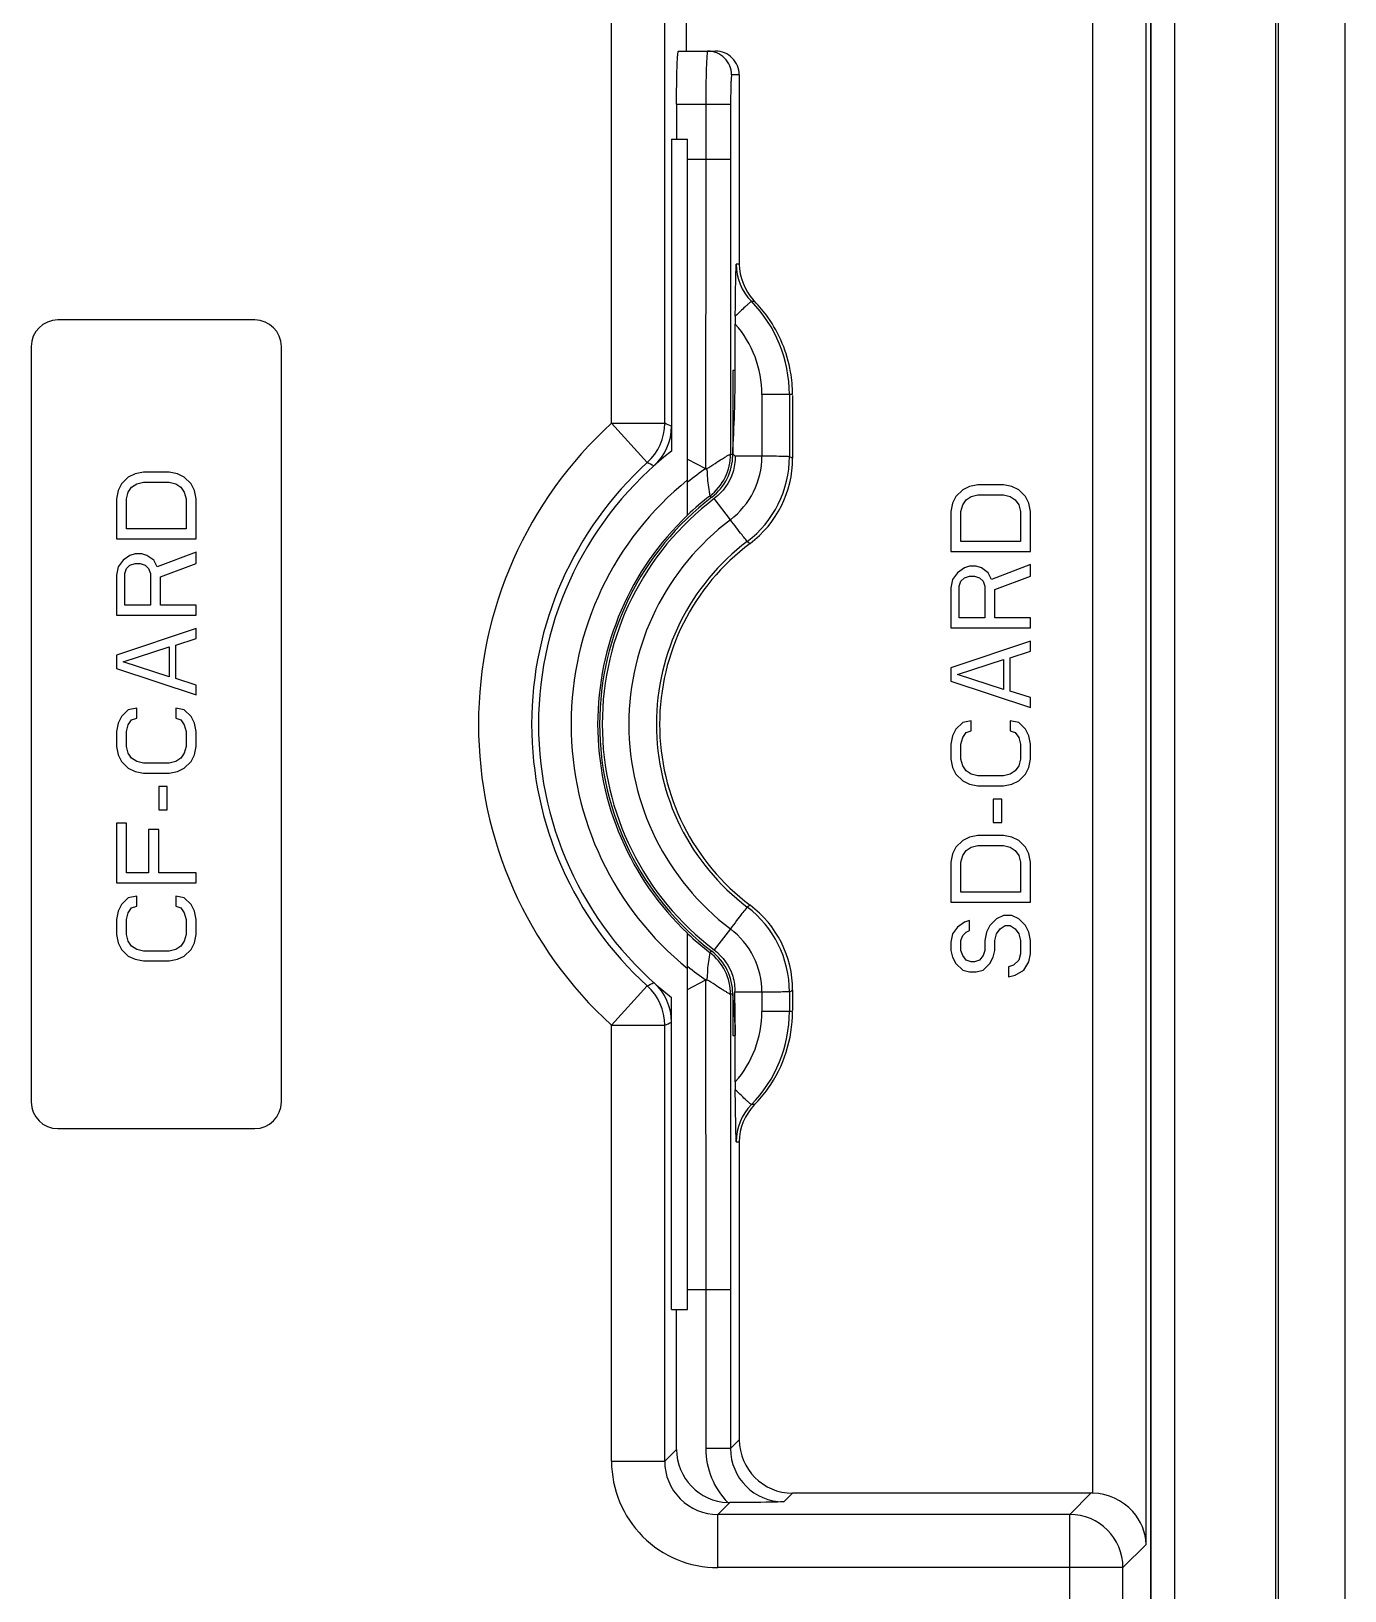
# Model space of a CAD drawing. Header units: millimetres. Extents: x -2 to 1186, y 0 to 841.
# Drawn here: x 915.2 to 964.5, y 364.5 to 423.2 of the extents above; entities that cross this region are included whole.
import ezdxf

# ---------------------------------------------------------------- set-up
doc = ezdxf.new("R2010")
doc.units = ezdxf.units.MM
doc.header["$LTSCALE"] = 65.395
doc.layers.add('11_COMPONENTS', color=7, linetype='CONTINUOUS')

msp = doc.modelspace()

# ---------------------------------------------------------------- linework, layer by layer
at = {"layer": '11_COMPONENTS', "color": 7, "linetype": 'Continuous'}
for p, q in [((961.9144, 496.0519), (961.9144, 326.2626)), ((962.0192, 496.1567), (962.0192, 326.1579)), ((964.5207, 496.1597), (964.5207, 326.1548)), ((958.1254, 489.7645), (958.1254, 332.5501)), ((957.2151, 488.8541), (957.2151, 333.4605)), ((957.2325, 488.8716), (957.2325, 333.443)), ((957.0579, 366.2759), (957.0579, 477.1387)), ((955.0591, 368.2061), (955.0591, 475.2084)), ((939.7707, 438.1573), (939.7707, 422.4169)), ((936.9663, 408.4229), (936.9663, 423.9189)), ((938.9651, 408.4229), (938.9651, 423.9087)), ((939.4808, 422.4169), (940.87, 422.4169)), ((941.7694, 421.5169), (941.4796, 421.5169)), ((941.7694, 421.5169), (941.7691, 414.4073)), ((939.411, 420.4169), (941.4412, 420.4169)), ((939.411, 420.4169), (939.411, 419.1073)), ((940.5103, 420.4169), (940.5103, 418.3573)), ((941.4412, 420.4169), (941.4408, 407.2703)), ((939.2224, 419.1073), (939.8221, 419.1073)), ((939.2224, 419.1073), (939.2224, 407.3777)), ((939.8221, 404.9594), (939.8221, 419.1073)), ((939.8221, 418.3573), (941.4412, 418.3573)), ((940.5103, 418.3573), (940.5015, 406.6906)), ((941.7691, 414.4073), (941.6521, 414.4073)), ((942.2232, 413.0076), (942.34, 413.0076)), ((923.5606, 412.3073), (916.1606, 412.3073)), ((941.6172, 410.4073), (941.6172, 412.1539)), ((915.1606, 411.3073), (915.1606, 382.9073)), ((924.5606, 382.9073), (924.5606, 411.3073)), ((941.6172, 410.4073), (941.5205, 410.4073)), ((941.5205, 410.4073), (941.5205, 407.231)), ((943.7672, 409.5083), (942.6166, 409.5083)), ((942.6166, 409.5083), (942.6166, 407.1831)), ((943.6509, 409.5083), (943.6509, 407.1658)), ((943.7731, 409.5083), (943.7701, 409.5087)), ((943.7722, 409.4689), (943.7731, 407.1048)), ((936.9663, 408.4229), (938.9651, 408.4229)), ((936.9663, 408.4229), (938.3121, 406.9451)), ((939.8221, 407.0728), (940.5015, 406.7212)), ((941.4408, 407.2703), (941.5205, 407.231)), ((941.5323, 407.2598), (941.6172, 407.1831)), ((942.6166, 407.1831), (941.6172, 407.1831)), ((918.8074, 406.3948), (918.5521, 406.1448)), ((919.0627, 406.5198), (918.8074, 406.3948)), ((919.3819, 406.5823), (919.0627, 406.5198)), ((920.3393, 406.5823), (919.3819, 406.5823)), ((920.6585, 406.5198), (920.3393, 406.5823)), ((920.9138, 406.3948), (920.6585, 406.5198)), ((921.1691, 406.1448), (920.9138, 406.3948)), ((918.4244, 405.8948), (918.3606, 405.5823)), ((918.5521, 406.1448), (918.4244, 405.8948)), ((918.7436, 405.5823), (918.8074, 405.8323)), ((918.8074, 405.8323), (918.9351, 406.0198)), ((918.9351, 406.0198), (919.1266, 406.1448)), ((919.1266, 406.1448), (919.3819, 406.2073)), ((919.3819, 406.2073), (920.3393, 406.2073)), ((920.3393, 406.2073), (920.5947, 406.1448)), ((920.5947, 406.1448), (920.7861, 406.0198)), ((920.7861, 406.0198), (920.9138, 405.8323)), ((920.9138, 405.8323), (920.9776, 405.5823)), ((921.2968, 405.8948), (921.1691, 406.1448)), ((921.3606, 405.5823), (921.2968, 405.8948)), ((950.1619, 405.9198), (949.9065, 405.6698)), ((950.4172, 406.0448), (950.1619, 405.9198)), ((950.7363, 406.1073), (950.4172, 406.0448)), ((951.6938, 406.1073), (950.7363, 406.1073)), ((952.0129, 406.0448), (951.6938, 406.1073)), ((952.2682, 405.9198), (952.0129, 406.0448)), ((952.5236, 405.6698), (952.2682, 405.9198)), ((918.3606, 405.5823), (918.3606, 404.0823)), ((918.7436, 404.4573), (918.7436, 405.5823)), ((920.9776, 405.5823), (920.9776, 404.4573)), ((921.3606, 404.0823), (921.3606, 405.5823)), ((940.6618, 405.6868), (940.7366, 405.6438)), ((941.4318, 404.7955), (940.8273, 405.5913)), ((949.7789, 405.4198), (949.7151, 405.1073)), ((949.9065, 405.6698), (949.7789, 405.4198)), ((950.098, 405.1073), (950.1619, 405.3573)), ((950.1619, 405.3573), (950.2895, 405.5448)), ((950.2895, 405.5448), (950.481, 405.6698)), ((950.481, 405.6698), (950.7363, 405.7323)), ((950.7363, 405.7323), (951.6938, 405.7323)), ((951.6938, 405.7323), (951.9491, 405.6698)), ((951.9491, 405.6698), (952.1406, 405.5448)), ((952.1406, 405.5448), (952.2682, 405.3573)), ((952.2682, 405.3573), (952.3321, 405.1073)), ((952.6512, 405.4198), (952.5236, 405.6698)), ((952.7151, 405.1073), (952.6512, 405.4198)), ((939.8258, 404.9723), (939.8221, 404.9619)), ((949.7151, 405.1073), (949.7151, 403.6073)), ((950.098, 403.9823), (950.098, 405.1073)), ((952.3321, 405.1073), (952.3321, 403.9823)), ((952.7151, 403.6073), (952.7151, 405.1073)), ((918.3606, 404.0823), (921.3606, 404.0823)), ((920.9776, 404.4573), (918.7436, 404.4573)), ((942.0667, 403.9789), (942.1735, 403.9063)), ((952.3321, 403.9823), (950.098, 403.9823)), ((918.8713, 403.4573), (918.6159, 403.2698)), ((919.0627, 403.5198), (918.8713, 403.4573)), ((919.3181, 403.5198), (919.0627, 403.5198)), ((919.5096, 403.4573), (919.3181, 403.5198)), ((919.7649, 403.2698), (919.5096, 403.4573)), ((921.3606, 403.5823), (919.8925, 403.0198)), ((921.3606, 403.1448), (921.3606, 403.5823)), ((949.7151, 403.6073), (952.7151, 403.6073)), ((918.4244, 403.0198), (918.3606, 402.7073)), ((918.6159, 403.2698), (918.4244, 403.0198)), ((918.6798, 402.7698), (918.7436, 402.9573)), ((918.7436, 402.9573), (918.8713, 403.0823)), ((918.8713, 403.0823), (919.0627, 403.1448)), ((919.0627, 403.1448), (919.2542, 403.1448)), ((919.2542, 403.1448), (919.4457, 403.0823)), ((919.4457, 403.0823), (919.5734, 402.9573)), ((919.5734, 402.9573), (919.6372, 402.7698)), ((919.8925, 403.0198), (919.7649, 403.2698)), ((920.0202, 402.6448), (921.3606, 403.1448)), ((950.2257, 402.9823), (949.9704, 402.7948)), ((950.4172, 403.0448), (950.2257, 402.9823)), ((950.6725, 403.0448), (950.4172, 403.0448)), ((950.864, 402.9823), (950.6725, 403.0448)), ((951.1193, 402.7948), (950.864, 402.9823)), ((952.7151, 403.1073), (951.247, 402.5448)), ((952.7151, 402.6698), (952.7151, 403.1073)), ((918.3606, 402.7073), (918.3606, 401.2073)), ((918.6798, 401.5823), (918.6798, 402.7698)), ((919.6372, 402.7698), (919.6372, 401.5823)), ((920.0202, 401.5823), (920.0202, 402.6448)), ((949.7789, 402.5448), (949.7151, 402.2323)), ((949.7151, 402.2323), (949.7151, 400.7323)), ((949.9704, 402.7948), (949.7789, 402.5448)), ((950.0342, 402.2948), (950.098, 402.4823)), ((950.0342, 401.1073), (950.0342, 402.2948)), ((950.098, 402.4823), (950.2257, 402.6073)), ((950.2257, 402.6073), (950.4172, 402.6698)), ((950.4172, 402.6698), (950.6087, 402.6698)), ((950.6087, 402.6698), (950.8002, 402.6073)), ((950.8002, 402.6073), (950.9278, 402.4823)), ((950.9278, 402.4823), (950.9917, 402.2948)), ((950.9917, 402.2948), (950.9917, 401.1073)), ((951.247, 402.5448), (951.1193, 402.7948)), ((951.3746, 402.1698), (952.7151, 402.6698)), ((951.3746, 401.1073), (951.3746, 402.1698)), ((918.3606, 401.2073), (921.3606, 401.2073)), ((919.6372, 401.5823), (918.6798, 401.5823)), ((921.3606, 401.5823), (920.0202, 401.5823)), ((921.3606, 401.2073), (921.3606, 401.5823)), ((950.9917, 401.1073), (950.0342, 401.1073)), ((952.7151, 401.1073), (951.3746, 401.1073)), ((952.7151, 400.7323), (952.7151, 401.1073)), ((921.3606, 400.7073), (918.3606, 399.7073)), ((921.3606, 400.3323), (921.3606, 400.7073)), ((949.7151, 400.7323), (952.7151, 400.7323)), ((918.6159, 399.4573), (920.3393, 400.0198)), ((920.3393, 400.0198), (920.3393, 398.8948)), ((920.5947, 400.0823), (921.3606, 400.3323)), ((920.5947, 398.8323), (920.5947, 400.0823)), ((952.7151, 400.2323), (949.7151, 399.2323)), ((952.7151, 399.8573), (952.7151, 400.2323)), ((918.3606, 399.7073), (918.3606, 399.2073)), ((920.3393, 398.8948), (918.6159, 399.4573)), ((949.9704, 398.9823), (951.6938, 399.5448)), ((951.6938, 399.5448), (951.6938, 398.4198)), ((951.9491, 399.6073), (952.7151, 399.8573)), ((951.9491, 398.3573), (951.9491, 399.6073)), ((918.3606, 399.2073), (921.3606, 398.2073)), ((921.3606, 398.5823), (920.5947, 398.8323)), ((949.7151, 399.2323), (949.7151, 398.7323)), ((949.7151, 398.7323), (952.7151, 397.7323)), ((951.6938, 398.4198), (949.9704, 398.9823)), ((921.3606, 398.2073), (921.3606, 398.5823)), ((952.7151, 398.1073), (951.9491, 398.3573)), ((918.8074, 397.6448), (918.5521, 397.3948)), ((919.1266, 397.7073), (918.8074, 397.6448)), ((919.1266, 397.3323), (919.1266, 397.7073)), ((920.9138, 397.6448), (920.5947, 397.7073)), ((920.5947, 397.7073), (920.5947, 397.3323)), ((921.1691, 397.3948), (920.9138, 397.6448)), ((952.7151, 397.7323), (952.7151, 398.1073)), ((918.4244, 397.1448), (918.3606, 396.8323)), ((918.5521, 397.3948), (918.4244, 397.1448)), ((918.7436, 396.8323), (918.8074, 397.0823)), ((918.8074, 397.0823), (918.9351, 397.2698)), ((918.9351, 397.2698), (919.1266, 397.3323)), ((920.5947, 397.3323), (920.7861, 397.2698)), ((920.7861, 397.2698), (920.9138, 397.0823)), ((920.9138, 397.0823), (920.9776, 396.8323)), ((921.2968, 397.1448), (921.1691, 397.3948)), ((921.3606, 396.8323), (921.2968, 397.1448)), ((950.1619, 397.1698), (949.9065, 396.9198)), ((950.481, 397.2323), (950.1619, 397.1698)), ((950.481, 396.8573), (950.481, 397.2323)), ((952.2682, 397.1698), (951.9491, 397.2323)), ((951.9491, 397.2323), (951.9491, 396.8573)), ((952.5236, 396.9198), (952.2682, 397.1698)), ((918.3606, 396.8323), (918.3606, 396.2698)), ((918.7436, 396.2698), (918.7436, 396.8323)), ((920.9776, 396.8323), (920.9776, 396.2698)), ((921.3606, 396.2698), (921.3606, 396.8323)), ((949.7789, 396.6698), (949.7151, 396.3573)), ((949.7151, 396.3573), (949.7151, 395.7948)), ((949.9065, 396.9198), (949.7789, 396.6698)), ((950.098, 396.3573), (950.1619, 396.6073)), ((950.098, 395.7948), (950.098, 396.3573)), ((950.1619, 396.6073), (950.2895, 396.7948)), ((950.2895, 396.7948), (950.481, 396.8573)), ((951.9491, 396.8573), (952.1406, 396.7948)), ((952.1406, 396.7948), (952.2682, 396.6073)), ((952.2682, 396.6073), (952.3321, 396.3573)), ((952.3321, 396.3573), (952.3321, 395.7948)), ((952.6512, 396.6698), (952.5236, 396.9198)), ((952.7151, 396.3573), (952.6512, 396.6698)), ((952.7151, 395.7948), (952.7151, 396.3573)), ((918.3606, 396.2698), (918.4244, 395.9573)), ((918.4244, 395.9573), (918.5521, 395.7073)), ((918.8074, 396.0198), (918.7436, 396.2698)), ((918.9351, 395.8323), (918.8074, 396.0198)), ((919.1266, 395.7073), (918.9351, 395.8323)), ((920.7861, 395.8323), (920.5947, 395.7073)), ((920.9138, 396.0198), (920.7861, 395.8323)), ((920.9776, 396.2698), (920.9138, 396.0198)), ((921.1691, 395.7073), (921.2968, 395.9573)), ((921.2968, 395.9573), (921.3606, 396.2698)), ((949.7151, 395.7948), (949.7789, 395.4823)), ((950.1619, 395.5448), (950.098, 395.7948)), ((952.3321, 395.7948), (952.2682, 395.5448)), ((952.6512, 395.4823), (952.7151, 395.7948)), ((918.5521, 395.7073), (918.8074, 395.4573)), ((918.8074, 395.4573), (919.0627, 395.3323)), ((919.0627, 395.3323), (919.3819, 395.2698)), ((919.3819, 395.6448), (919.1266, 395.7073)), ((920.3393, 395.6448), (919.3819, 395.6448)), ((919.3819, 395.2698), (920.3393, 395.2698)), ((920.5947, 395.7073), (920.3393, 395.6448)), ((920.3393, 395.2698), (920.6585, 395.3323)), ((920.6585, 395.3323), (920.9138, 395.4573)), ((920.9138, 395.4573), (921.1691, 395.7073)), ((949.7789, 395.4823), (949.9065, 395.2323)), ((949.9065, 395.2323), (950.1619, 394.9823)), ((950.2895, 395.3573), (950.1619, 395.5448)), ((950.481, 395.2323), (950.2895, 395.3573)), ((950.7363, 395.1698), (950.481, 395.2323)), ((951.9491, 395.2323), (951.6938, 395.1698)), ((952.1406, 395.3573), (951.9491, 395.2323)), ((952.2682, 395.5448), (952.1406, 395.3573)), ((952.2682, 394.9823), (952.5236, 395.2323)), ((952.5236, 395.2323), (952.6512, 395.4823)), ((920.2755, 394.7698), (919.9564, 394.7698)), ((919.9564, 394.7698), (919.9564, 393.8948)), ((920.2755, 393.8948), (920.2755, 394.7698)), ((950.1619, 394.9823), (950.4172, 394.8573)), ((950.4172, 394.8573), (950.7363, 394.7948)), ((951.6938, 395.1698), (950.7363, 395.1698)), ((950.7363, 394.7948), (951.6938, 394.7948)), ((951.6938, 394.7948), (952.0129, 394.8573)), ((952.0129, 394.8573), (952.2682, 394.9823)), ((951.63, 394.2948), (951.3108, 394.2948)), ((951.3108, 394.2948), (951.3108, 393.4198)), ((951.63, 393.4198), (951.63, 394.2948)), ((919.9564, 393.8948), (920.2755, 393.8948)), ((918.7436, 393.3948), (918.3606, 393.3948)), ((918.3606, 393.3948), (918.3606, 391.1448)), ((918.7436, 391.5198), (918.7436, 393.3948)), ((919.9564, 393.1448), (919.5734, 393.1448)), ((919.5734, 393.1448), (919.5734, 391.5198)), ((919.9564, 391.5198), (919.9564, 393.1448)), ((950.4172, 392.8573), (950.1619, 392.7323)), ((950.7363, 392.9198), (950.4172, 392.8573)), ((951.6938, 392.9198), (950.7363, 392.9198)), ((951.3108, 393.4198), (951.63, 393.4198)), ((952.0129, 392.8573), (951.6938, 392.9198)), ((952.2682, 392.7323), (952.0129, 392.8573)), ((949.9065, 392.4823), (949.7789, 392.2323)), ((950.1619, 392.7323), (949.9065, 392.4823)), ((950.1619, 392.1698), (950.2895, 392.3573)), ((950.2895, 392.3573), (950.481, 392.4823)), ((950.481, 392.4823), (950.7363, 392.5448)), ((950.7363, 392.5448), (951.6938, 392.5448)), ((951.6938, 392.5448), (951.9491, 392.4823)), ((951.9491, 392.4823), (952.1406, 392.3573)), ((952.1406, 392.3573), (952.2682, 392.1698)), ((952.5236, 392.4823), (952.2682, 392.7323)), ((952.6512, 392.2323), (952.5236, 392.4823)), ((949.7789, 392.2323), (949.7151, 391.9198)), ((949.7151, 391.9198), (949.7151, 390.4198)), ((950.098, 391.9198), (950.1619, 392.1698)), ((950.098, 390.7948), (950.098, 391.9198)), ((952.2682, 392.1698), (952.3321, 391.9198)), ((952.3321, 391.9198), (952.3321, 390.7948)), ((952.7151, 391.9198), (952.6512, 392.2323)), ((952.7151, 390.4198), (952.7151, 391.9198)), ((918.3606, 391.1448), (921.3606, 391.1448)), ((919.5734, 391.5198), (918.7436, 391.5198)), ((921.3606, 391.5198), (919.9564, 391.5198)), ((921.3606, 391.1448), (921.3606, 391.5198)), ((918.8074, 390.5823), (918.5521, 390.3323)), ((919.1266, 390.6448), (918.8074, 390.5823)), ((919.1266, 390.2698), (919.1266, 390.6448)), ((920.9138, 390.5823), (920.5947, 390.6448)), ((920.5947, 390.6448), (920.5947, 390.2698)), ((921.1691, 390.3323), (920.9138, 390.5823)), ((952.3321, 390.7948), (950.098, 390.7948)), ((918.4244, 390.0823), (918.3606, 389.7698)), ((918.5521, 390.3323), (918.4244, 390.0823)), ((918.7436, 389.7698), (918.8074, 390.0198)), ((918.8074, 390.0198), (918.9351, 390.2073)), ((918.9351, 390.2073), (919.1266, 390.2698)), ((920.5947, 390.2698), (920.7861, 390.2073)), ((920.7861, 390.2073), (920.9138, 390.0198)), ((920.9138, 390.0198), (920.9776, 389.7698)), ((921.2968, 390.0823), (921.1691, 390.3323)), ((921.3606, 389.7698), (921.2968, 390.0823)), ((942.1735, 390.3082), (942.0667, 390.2356)), ((949.7151, 390.4198), (952.7151, 390.4198)), ((951.6938, 389.9198), (951.4385, 389.7948)), ((952.0129, 389.9198), (951.6938, 389.9198)), ((952.2682, 389.7948), (952.0129, 389.9198)), ((918.3606, 389.7698), (918.3606, 389.2073)), ((918.7436, 389.2073), (918.7436, 389.7698)), ((920.9776, 389.7698), (920.9776, 389.2073)), ((921.3606, 389.2073), (921.3606, 389.7698)), ((941.4317, 389.419), (940.8273, 388.6232)), ((949.9704, 389.4823), (949.7789, 389.2323)), ((950.2257, 389.6698), (949.9704, 389.4823)), ((950.4172, 389.7323), (950.2257, 389.6698)), ((950.2895, 389.2948), (950.4172, 389.3573)), ((950.4172, 389.3573), (950.4172, 389.7323)), ((951.1831, 389.5448), (951.0555, 389.2948)), ((951.4385, 389.7948), (951.1831, 389.5448)), ((951.4385, 389.2323), (951.5661, 389.4198)), ((951.5661, 389.4198), (951.7576, 389.5448)), ((951.7576, 389.5448), (951.9491, 389.5448)), ((951.9491, 389.5448), (952.1406, 389.4198)), ((952.1406, 389.4198), (952.2682, 389.2323)), ((952.5236, 389.5448), (952.2682, 389.7948)), ((952.6512, 389.2948), (952.5236, 389.5448)), ((918.3606, 389.2073), (918.4244, 388.8948)), ((918.4244, 388.8948), (918.5521, 388.6448)), ((918.8074, 388.9573), (918.7436, 389.2073)), ((918.9351, 388.7698), (918.8074, 388.9573)), ((919.1266, 388.6448), (918.9351, 388.7698)), ((920.7861, 388.7698), (920.5947, 388.6448)), ((920.9138, 388.9573), (920.7861, 388.7698)), ((920.9776, 389.2073), (920.9138, 388.9573)), ((921.1691, 388.6448), (921.2968, 388.8948)), ((921.2968, 388.8948), (921.3606, 389.2073)), ((939.8221, 375.1073), (939.8221, 389.2527)), ((949.7789, 389.2323), (949.7151, 388.9198)), ((949.7151, 388.9198), (949.7151, 388.6073)), ((950.098, 388.9823), (950.1619, 389.1698)), ((950.098, 388.6073), (950.098, 388.9823)), ((950.1619, 389.1698), (950.2895, 389.2948)), ((951.0555, 389.2948), (950.9917, 388.9823)), ((950.9917, 388.9823), (950.9917, 388.6073)), ((951.3746, 388.9823), (951.4385, 389.2323)), ((951.3746, 388.6073), (951.3746, 388.9823)), ((952.2682, 389.2323), (952.3321, 388.9823)), ((952.3321, 388.9823), (952.3321, 388.4823)), ((952.7151, 388.9823), (952.6512, 389.2948)), ((952.7151, 388.4823), (952.7151, 388.9823)), ((918.5521, 388.6448), (918.8074, 388.3948)), ((918.8074, 388.3948), (919.0627, 388.2698)), ((919.0627, 388.2698), (919.3819, 388.2073)), ((919.3819, 388.5823), (919.1266, 388.6448)), ((920.3393, 388.5823), (919.3819, 388.5823)), ((919.3819, 388.2073), (920.3393, 388.2073)), ((920.5947, 388.6448), (920.3393, 388.5823)), ((920.3393, 388.2073), (920.6585, 388.2698)), ((920.6585, 388.2698), (920.9138, 388.3948)), ((920.9138, 388.3948), (921.1691, 388.6448)), ((940.7366, 388.5707), (940.6618, 388.5278)), ((949.7151, 388.6073), (949.7789, 388.3573)), ((949.7789, 388.3573), (949.9065, 388.1073)), ((950.1619, 388.4198), (950.098, 388.6073)), ((950.2895, 388.2323), (950.1619, 388.4198)), ((950.481, 388.1698), (950.2895, 388.2323)), ((950.6087, 388.1698), (950.481, 388.1698)), ((950.8002, 388.2323), (950.6087, 388.1698)), ((950.9278, 388.4198), (950.8002, 388.2323)), ((950.9917, 388.6073), (950.9278, 388.4198)), ((951.1831, 388.1073), (951.3108, 388.3573)), ((951.3108, 388.3573), (951.3746, 388.6073)), ((952.2682, 388.2323), (952.0768, 388.0448)), ((952.3321, 388.4823), (952.2682, 388.2323)), ((952.4597, 387.8573), (952.6512, 388.1698)), ((952.6512, 388.1698), (952.7151, 388.4823)), ((949.9065, 388.1073), (950.1619, 387.8573)), ((950.1619, 387.8573), (950.4172, 387.7948)), ((950.4172, 387.7948), (950.6725, 387.7948)), ((950.6725, 387.7948), (950.9278, 387.8573)), ((950.9278, 387.8573), (951.1831, 388.1073)), ((952.0768, 388.0448), (951.8853, 387.9823)), ((951.8853, 387.9823), (951.8853, 387.6073)), ((951.8853, 387.6073), (952.1406, 387.6698)), ((952.1406, 387.6698), (952.4597, 387.8573)), ((936.9663, 385.7916), (938.3121, 387.2695)), ((939.8221, 387.1418), (940.4898, 387.4873)), ((940.5015, 387.5237), (940.5103, 375.8573)), ((941.5205, 386.9835), (941.4408, 386.9443)), ((941.5205, 386.9835), (941.5205, 385.4073)), ((941.5928, 387.0308), (941.6172, 385.4073)), ((942.6166, 387.0314), (941.6172, 387.0314)), ((942.6166, 387.0314), (942.6166, 386.3063)), ((943.6509, 387.0488), (943.6509, 386.3063)), ((943.7731, 387.1097), (943.7721, 386.3456)), ((939.2224, 375.1073), (939.2224, 386.8368)), ((941.4408, 386.9443), (941.4412, 369.8753)), ((943.767, 386.3063), (942.6166, 386.3063)), ((943.7731, 386.3063), (943.7701, 386.3059)), ((936.9663, 385.7916), (938.9651, 385.7916)), ((936.9663, 369.4004), (936.9663, 385.7916)), ((938.9651, 369.4004), (938.9651, 385.7916)), ((941.5205, 385.4073), (941.6172, 385.4073)), ((941.6172, 383.6606), (941.6176, 385.4073)), ((942.3399, 382.807), (942.2232, 382.807)), ((916.1606, 381.9073), (923.5606, 381.9073)), ((941.6521, 381.4073), (941.769, 381.4073)), ((941.769, 381.4073), (941.7694, 370.2035)), ((939.8221, 375.8573), (941.4412, 375.8573)), ((940.5103, 375.8573), (940.5103, 369.8753)), ((939.2224, 375.1073), (939.8221, 375.1073)), ((939.411, 369.8464), (939.411, 375.1073)), ((941.4412, 369.8753), (941.7694, 370.2035)), ((936.9663, 369.4004), (938.9651, 369.4004)), ((938.9651, 369.4004), (939.411, 369.8464)), ((941.4412, 369.8753), (940.5103, 369.8753)), ((940.9638, 367.4017), (941.4074, 367.8452)), ((943.4364, 367.873), (943.7657, 368.2023)), ((943.7657, 368.2073), (954.9917, 368.2073)), ((954.9917, 368.2073), (954.1861, 367.4017)), ((954.1861, 367.4017), (940.9638, 367.4017)), ((940.9638, 365.4029), (940.9638, 367.4017)), ((954.1861, 363.3564), (954.1861, 367.4017)), ((957.0579, 366.2759), (956.1849, 365.4029)), ((956.1849, 365.4029), (940.9638, 365.4029)), ((956.1849, 363.3227), (956.1849, 365.4029))]:
    msp.add_line(p, q, dxfattribs=at)
for centre, radius, start, end in [((940.5801, 421.5174), 0.8994, 359.964779, 90.000307), ((940.8697, 421.5172), 0.8997, 359.979354, 89.983217), ((943.6528, 414.4072), 2.0006, 179.997303, 224.393576), ((938.6493, 409.5085), 5.0016, 359.997211, 44.393668), ((943.7581, 414.3958), 1.9845, 222.358054, 224.389509), ((938.7672, 409.51), 4.9998, 39.89679, 44.389967), ((916.1606, 411.3073), 1, 90, 180), ((923.5606, 411.3073), 1, 0, 90), ((1000.5144, 412.1594), 58.8972, 179.719588, 180.005242), ((938.7664, 409.5096), 5.0007, 35.412848, 39.895068), ((938.7658, 409.5093), 5.0013, 9.675165, 35.41061), ((938.6159, 409.5086), 4.0007, 359.995812, 41.39275), ((880.8336, 410.6691), 60.7841, 356.757532, 359.753246), ((938.7613, 409.5086), 5.0059, 359.996974, 9.67541), ((947.2707, 397.1073), 15.3044, 132.322003, 227.677997), ((936.964, 408.4239), 2.001, 312.35051, 359.971493), ((937.2241, 408.3084), 1.9984, 311.885193, 0.005273), ((908.7435, 340.0261), 74.7762, 65.945669, 66.161438), ((947.2707, 397.1073), 13.3056, 132.322003, 227.677997), ((947.2707, 397.1073), 13.0483, 128.08334, 231.91666), ((913.4944, 357.5202), 55.3058, 63.051666, 63.337421), ((939.4398, 407.2714), 2.001, 307.637987, 359.968514), ((939.5217, 407.231), 1.9987, 307.430854, 0.00062), ((939.6208, 407.1819), 2.9957, 307.192748, 0.023114), ((939.5233, 407.2311), 1.9971, 357.227944, 359.075202), ((939.5323, 407.231), 1.9882, 359.075045, 0.82422), ((939.6536, 407.1657), 3.9973, 307.135111, 0.001626), ((939.7758, 407.1047), 3.9973, 306.856661, 0.00206), ((918.599, 356.7684), 56.2805, 63.429532, 63.568569), ((947.2707, 397.1073), 11.8242, 129.047444, 230.952553), ((947.2707, 397.1073), 10.7502, 127.431474, 232.568526), ((947.2707, 397.1073), 10.8299, 127.607497, 133.427992), ((947.2707, 397.1073), 10.8248, 133.480164, 226.519836), ((947.2708, 397.1073), 9.6541, 127.215772, 232.784231), ((947.2707, 397.1073), 8.6198, 127.136805, 232.863195), ((947.2707, 397.1073), 8.4976, 126.858722, 233.141278), ((939.6536, 387.0489), 3.9973, 359.998403, 52.864807), ((939.7758, 387.1099), 3.9973, 359.99794, 53.143339), ((939.6208, 387.0326), 2.9957, 359.976915, 52.807196), ((947.2707, 397.1073), 10.8299, 226.54539, 232.392517), ((939.4407, 386.9445), 1.9993, 359.996044, 52.360184), ((939.5217, 386.9836), 1.9987, 359.99938, 52.569146), ((913.4944, 436.6943), 55.3058, 296.662572, 296.948328), ((936.964, 385.7906), 2.001, 0.028507, 47.64949), ((937.2241, 385.9061), 1.9984, 359.994727, 48.114807), ((928.5913, 385.3989), 13.0259, 0.036834, 6.987502), ((918.599, 437.4461), 56.2805, 296.431431, 296.570468), ((908.7435, 454.1885), 74.7762, 293.838564, 294.054333), ((938.6159, 386.306), 4.0007, 318.607247, 0.004187), ((938.6493, 386.306), 5.0016, 315.606332, 0.002789), ((938.7644, 386.3057), 5.0025, 324.592617, 0.006712), ((1000.5144, 383.6551), 58.8972, 179.994757, 180.28041), ((916.1606, 382.9073), 1, 180, 270), ((923.5606, 382.9073), 1, 270, 0), ((938.7621, 386.3085), 5.0061, 315.617649, 324.582345), ((943.6528, 381.4074), 2.0006, 135.606436, 180.002685), ((943.7695, 381.4076), 2.0005, 135.612976, 180.009546), ((943.7696, 370.2026), 2.0003, 179.974034, 269.888561), ((940.9629, 369.3995), 3.9966, 179.986132, 270.013868), ((940.9599, 369.3965), 1.9949, 179.88716, 270.11284), ((941.4114, 369.8454), 2.0004, 179.973258, 267.859186), ((943.4133, 369.875), 2.903, 179.992339, 224.327288), ((943.4404, 369.8723), 1.9992, 179.911726, 269.885884), ((941.4071, 369.7699), 1.9247, 267.896422, 270.007589), ((954.1832, 365.3999), 2.0017, 0.084177, 89.915823)]:
    msp.add_arc(centre, radius, start, end, dxfattribs=at)
for centre, major_axis, ratio, start_param, end_param in [((947.2707, 397.1073), (-6.4434, 8.4841), 1, 6.2831853, 8.1257152), ((954.9893, 366.2061), (1.4159, 1.4159), 0.9987828, 0.7511006, 0.7847892)]:
    msp.add_ellipse(centre, major_axis=major_axis, ratio=ratio, start_param=start_param, end_param=end_param, dxfattribs=at)
for points, knots in [([(939.411, 420.4169), (939.411, 420.672), (939.4132, 421.0428), (939.4221, 421.5133), (939.4296, 421.8146), (939.4419, 422.0544), (939.4474, 422.2507), (939.4687, 422.3386), (939.4672, 422.4169), (939.4808, 422.4169)], [0, 0, 0, 0, 0.3819921, 0.5545428, 0.7057991, 0.8300578, 0.9224761, 0.9796339, 1, 1, 1, 1]), ([(940.5801, 422.4169), (940.5728, 422.4169), (940.5683, 422.3783), (940.5579, 422.3309), (940.5507, 422.229), (940.5455, 422.155), (940.543, 422.1111)], [0, 0, 0, 0, 0.0706378, 0.261694, 0.5732956, 1, 1, 1, 1]), ([(940.543, 422.1111), (940.5371, 422.0046), (940.5151, 421.4402), (940.5103, 420.8752), (940.5103, 420.4169)], [0, 0, 0, 0, 0.1886938, 1, 1, 1, 1]), ([(941.4796, 421.5169), (941.4721, 421.5169), (941.4729, 421.4739), (941.4612, 421.4256), (941.4582, 421.3176), (941.4514, 421.1857), (941.4473, 421.0199), (941.4424, 420.7611), (941.4412, 420.5572), (941.4412, 420.4169)], [0, 0, 0, 0, 0.0203317, 0.0774798, 0.1698987, 0.2941434, 0.4454742, 0.6180823, 1, 1, 1, 1]), ([(941.6179, 412.4477), (941.6188, 412.6258), (941.6249, 413.2791), (941.6404, 413.9322), (941.6521, 414.4073)], [0, 0, 0, 0, 0.2726097, 1, 1, 1, 1]), ([(942.2232, 413.0076), (942.2167, 413.0076), (942.1995, 412.9888), (942.1627, 412.9628), (942.1077, 412.9111), (942, 412.8138), (941.8345, 412.6565), (941.6945, 412.522), (941.6179, 412.4477)], [0, 0, 0, 0, 0.023527, 0.08133, 0.1719799, 0.2930949, 0.6121407, 1, 1, 1, 1]), ([(940.5409, 406.715), (940.6554, 406.7621), (940.8414, 406.9133), (941.0822, 407.0576), (941.2512, 407.1549), (941.3463, 407.2232), (941.4161, 407.2467), (941.4408, 407.2702)], [0, 0, 0, 0, 0.3512476, 0.667557, 0.7990698, 0.9032727, 1, 1, 1, 1]), ([(943.6509, 407.1658), (943.6231, 407.1768), (943.5129, 407.1634), (943.3, 407.182), (942.9833, 407.1788), (942.7447, 407.1824), (942.6165, 407.1831)], [0, 0, 0, 0, 0.0867394, 0.3069047, 0.6282067, 1, 1, 1, 1]), ([(940.5409, 406.715), (940.5669, 406.5954), (940.5598, 406.3603), (940.6025, 406.0176), (940.646, 405.7988), (940.6618, 405.6868)], [0, 0, 0, 0, 0.3545714, 0.6723973, 1, 1, 1, 1]), ([(942.0667, 403.9789), (942.0441, 403.9984), (941.9855, 404.0885), (941.8468, 404.2536), (941.657, 404.5057), (941.5102, 404.694), (941.4318, 404.7955)], [0, 0, 0, 0, 0.0866566, 0.3068246, 0.6281596, 1, 1, 1, 1]), ([(942.0667, 390.2356), (942.0425, 390.2181), (941.9856, 390.1251), (941.8447, 389.963), (941.6562, 389.7093), (941.5097, 389.5208), (941.4317, 389.419)], [0, 0, 0, 0, 0.086691, 0.3068526, 0.6281722, 1, 1, 1, 1]), ([(940.6617, 388.5277), (940.6369, 388.4173), (940.607, 388.1959), (940.561, 387.8545), (940.5732, 387.6176), (940.5409, 387.4996)], [0, 0, 0, 0, 0.3276342, 0.6455424, 1, 1, 1, 1]), ([(941.4401, 386.9443), (941.43, 386.946), (941.4029, 386.9715), (941.3411, 387.0045), (941.2507, 387.063), (941.0816, 387.1573), (940.8436, 387.3048), (940.6572, 387.4577), (940.5409, 387.4996)], [0, 0, 0, 0, 0.0288207, 0.0989219, 0.2023319, 0.3324221, 0.6490916, 1, 1, 1, 1]), ([(943.6509, 387.0488), (943.6224, 387.0398), (943.5137, 387.0507), (943.2996, 387.0353), (942.9835, 387.0371), (942.7448, 387.0329), (942.6166, 387.0314)], [0, 0, 0, 0, 0.0867011, 0.3068672, 0.6281839, 1, 1, 1, 1]), ([(941.6521, 381.4073), (941.6484, 381.5586), (941.6322, 382.2117), (941.6204, 382.865), (941.6179, 383.3669)], [0, 0, 0, 0, 0.2317763, 1, 1, 1, 1]), ([(942.2232, 382.807), (942.2167, 382.807), (942.1995, 382.8258), (942.1627, 382.8517), (942.1077, 382.9034), (942, 383.0008), (941.8345, 383.158), (941.6945, 383.2926), (941.6179, 383.3669)], [0, 0, 0, 0, 0.023527, 0.08133, 0.1719799, 0.2930949, 0.6121407, 1, 1, 1, 1]), ([(943.4364, 367.873), (943.2789, 367.8696), (942.6027, 367.8551), (941.9262, 367.8453), (941.4074, 367.8452)], [0, 0, 0, 0, 0.2329309, 1, 1, 1, 1]), ([(957.0579, 366.2759), (957.0419, 366.719), (956.6332, 367.7221), (955.6091, 368.1876), (955.0591, 368.2061)], [0, 0, 0, 0, 0.446237, 1, 1, 1, 1])]:
    msp.add_open_spline(points, degree=3, knots=knots, dxfattribs=at)
for points in [[(941.7691, 414.4073), (941.7691, 413.9252), (941.9669, 413.4149), (942.2917, 413.0587)], [(941.6172, 407.1831), (941.6157, 406.9789), (941.5849, 406.7724), (941.5236, 406.5775)], [(939.8221, 406.2201), (940.0498, 406.4062), (940.2888, 406.5784), (940.5298, 406.7469)], [(941.5236, 406.5775), (941.4029, 406.1937), (941.1463, 405.8367), (940.8273, 405.5913)], [(940.8273, 388.6232), (941.1465, 388.3772), (941.4101, 388.0217), (941.5241, 387.6352)], [(940.5298, 387.4676), (940.2888, 387.6362), (940.0498, 387.8084), (939.8221, 387.9945)], [(941.5241, 387.6352), (941.5815, 387.4407), (941.6033, 387.2333), (941.5928, 387.0308)]]:
    msp.add_open_spline(points, degree=3, dxfattribs=at)

doc.saveas('drawing.dxf')
